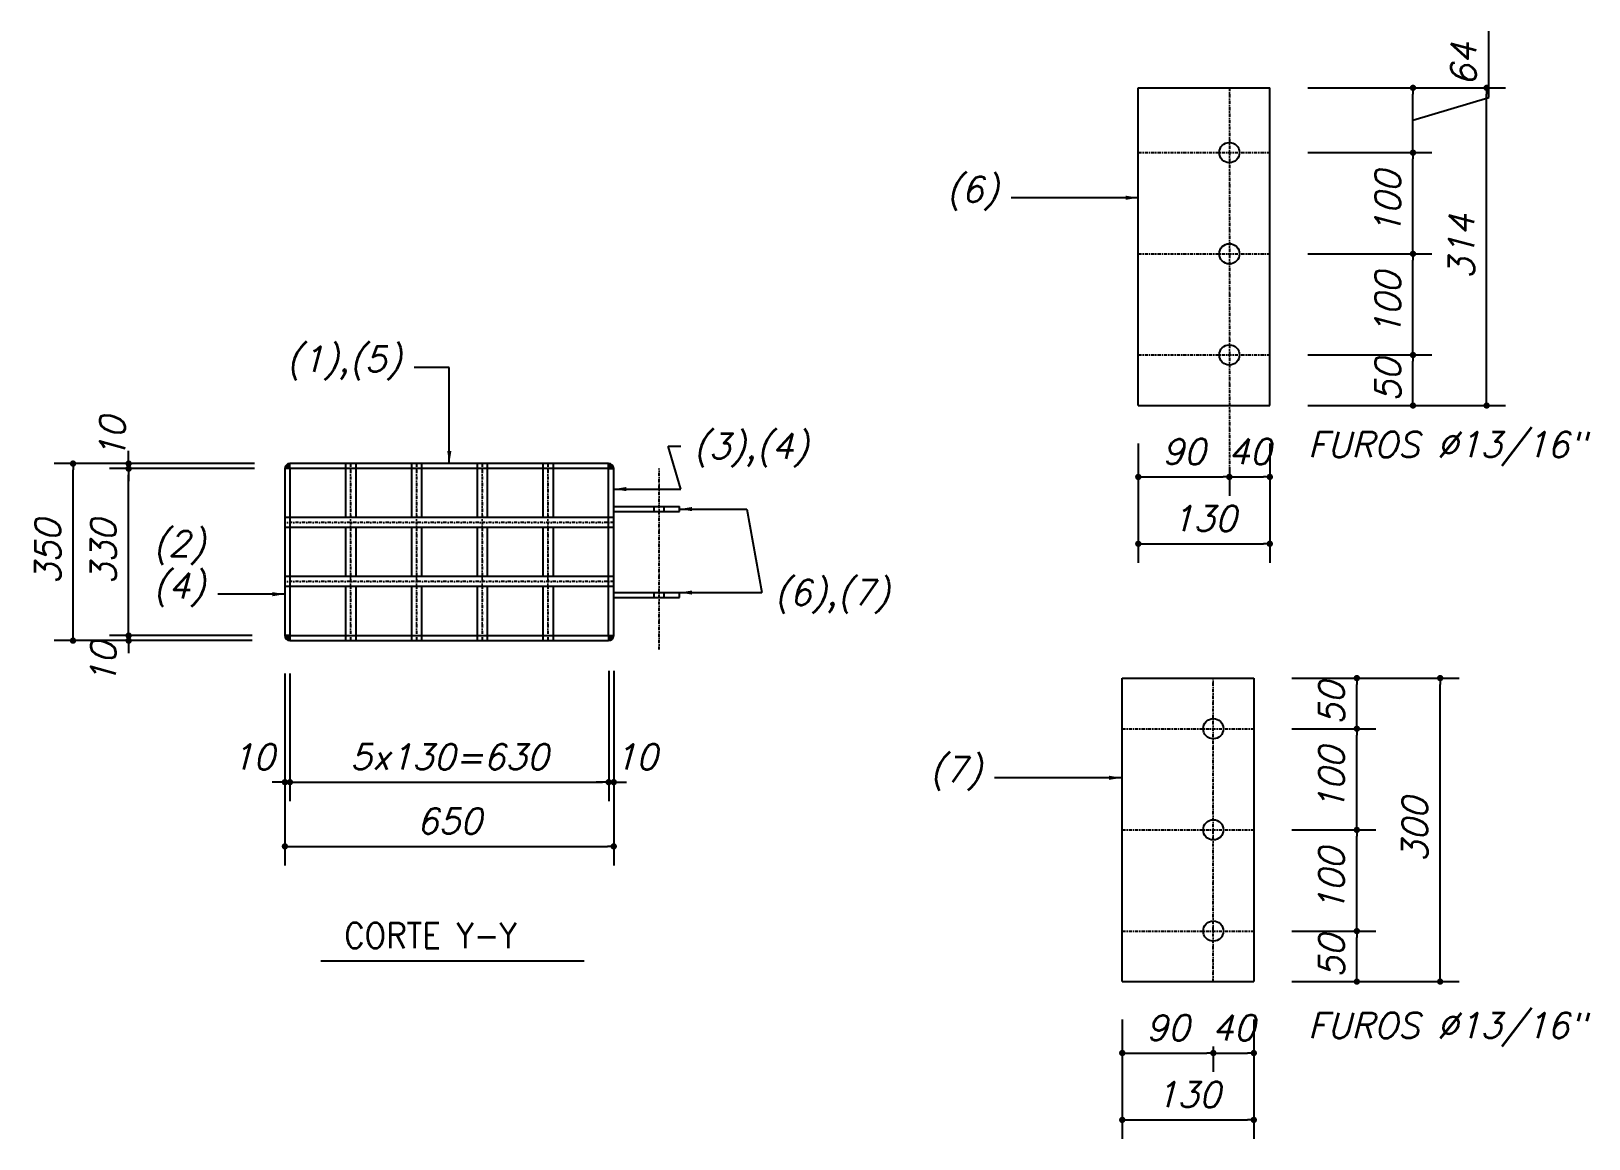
# Model space of a CAD drawing. Header units: millimetres. Extents: x -287396 to 401320, y -174247 to 142644.
# Drawn here: x 325121 to 355912, y 91446 to 113343 of the extents above; entities that cross this region are included whole.
import ezdxf

# ---------------------------------------------------------------- set-up
doc = ezdxf.new("R2010")
doc.units = ezdxf.units.MM
doc.header["$LTSCALE"] = 2.5
doc.linetypes.add('DASHDOTX2', pattern=[50.8, 25.4, -12.7, 0, -12.7])
doc.styles.add('ROMANS', font='romans', dxfattribs={"oblique": 15})
doc.dimstyles.new('ESC.250', dxfattribs={"dimscale": 250, "dimtxt": 2, "dimasz": 1, "dimexe": 1.5, "dimexo": 3, "dimgap": 1, "dimtad": 1, "dimdec": 0, "dimtxsty": 'ROMANS', "dimblk": 'DOT', "dimcen": 1, "dimclrd": 2, "dimclre": 2, "dimadec": 4, "dimazin": 0, "dimtfac": 1, "dimtdec": 0, "dimtmove": 0, "dimatfit": 3, "dimfxl": 1, "dimarcsym": 0})

# ---------------------------------------------------------------- blocks, each defined once
blk = doc.blocks.new('DOT')
at = {"color": 0, "linetype": 'ByBlock'}
blk.add_line((-0.5, 0), (-1, 0), dxfattribs=at)
at = {"color": 0, "linetype": 'ByBlock', "const_width": 0.5}
blk.add_lwpolyline([(-0.25, 0, 1), (0.25, 0, 1)], format="xyb", close=True, dxfattribs=at)
blk = doc.blocks.new('*D205')
at = {"color": 2, "lineweight": -2}
for p, q in [((330137, 100645), (330137, 98122)), ((330237, 100645), (330237, 98122)), ((330012, 98497), (329887, 98497)), ((330137, 98497), (330237, 98497)), ((330362, 98497), (330487, 98497))]:
    blk.add_line(p, q, dxfattribs=at)
at = {"layer": 'DEFPOINTS', "color": 0}
for p in [(330137, 101395), (330237, 101395), (330237, 98497)]:
    blk.add_point(p, dxfattribs=at)
at = {"color": 2, "lineweight": -2, "xscale": 125, "yscale": 125, "zscale": 125}
blk.add_blockref('DOT', (330137, 98497), dxfattribs=at)
at = {"color": 2, "lineweight": -2, "xscale": 125, "yscale": 125, "zscale": 125, "rotation": 180}
blk.add_blockref('DOT', (330237, 98497), dxfattribs=at)
at = {"color": 0, "insert": (329509, 98997), "char_height": 500, "attachment_point": 5, "style": 'ROMANS'}
blk.add_mtext('10', dxfattribs=at)
blk = doc.blocks.new('_Dot')
at = {"color": 0, "linetype": 'ByBlock', "lineweight": -2}
blk.add_line((-0.5, 0), (-1, 0), dxfattribs=at)
at = {"color": 0, "linetype": 'ByBlock', "const_width": 0.5}
blk.add_lwpolyline([(-0.25, 0, 1), (0.25, 0, 1)], format="xyb", close=True, dxfattribs=at)
blk = doc.blocks.new('*D206')
at = {"color": 2, "lineweight": -2}
for p, q in [((336537, 100695), (336537, 98122)), ((330237, 100645), (330237, 98122)), ((330362, 98497), (336412, 98497))]:
    blk.add_line(p, q, dxfattribs=at)
at = {"layer": 'DEFPOINTS', "color": 0}
for p in [(330237, 101395), (336537, 101445), (336537, 98497)]:
    blk.add_point(p, dxfattribs=at)
at = {"color": 2, "lineweight": -2, "xscale": 125, "yscale": 125, "zscale": 125, "rotation": 180}
blk.add_blockref('DOT', (330237, 98497), dxfattribs=at)
at = {"color": 2, "lineweight": -2, "xscale": 125, "yscale": 125, "zscale": 125}
blk.add_blockref('DOT', (336537, 98497), dxfattribs=at)
at = {"color": 0, "insert": (333387, 98997), "char_height": 500, "attachment_point": 5, "style": 'ROMANS'}
blk.add_mtext('5x130=630', dxfattribs=at)
blk = doc.blocks.new('*D207')
at = {"color": 2, "lineweight": -2}
for p, q in [((336537, 100695), (336537, 98122)), ((336637, 100695), (336637, 98122)), ((336412, 98497), (336287, 98497)), ((336537, 98497), (336637, 98497)), ((336762, 98497), (336887, 98497))]:
    blk.add_line(p, q, dxfattribs=at)
at = {"layer": 'DEFPOINTS', "color": 0}
for p in [(336537, 101445), (336637, 101445), (336637, 98497)]:
    blk.add_point(p, dxfattribs=at)
at = {"color": 2, "lineweight": -2, "xscale": 125, "yscale": 125, "zscale": 125}
blk.add_blockref('DOT', (336537, 98497), dxfattribs=at)
at = {"color": 2, "lineweight": -2, "xscale": 125, "yscale": 125, "zscale": 125, "rotation": 180}
blk.add_blockref('DOT', (336637, 98497), dxfattribs=at)
at = {"color": 0, "insert": (337077, 98997), "char_height": 500, "attachment_point": 5, "style": 'ROMANS'}
blk.add_mtext('10', dxfattribs=at)
blk = doc.blocks.new('*D208')
at = {"color": 2, "lineweight": -2}
for p, q in [((330137, 100645), (330137, 96853)), ((336637, 100645), (336637, 96853)), ((330262, 97228), (336512, 97228))]:
    blk.add_line(p, q, dxfattribs=at)
at = {"layer": 'DEFPOINTS', "color": 0}
for p in [(330137, 101395), (336637, 101395), (336637, 97228)]:
    blk.add_point(p, dxfattribs=at)
at = {"color": 2, "lineweight": -2, "xscale": 125, "yscale": 125, "zscale": 125, "rotation": 180}
blk.add_blockref('DOT', (330137, 97228), dxfattribs=at)
at = {"color": 2, "lineweight": -2, "xscale": 125, "yscale": 125, "zscale": 125}
blk.add_blockref('DOT', (336637, 97228), dxfattribs=at)
at = {"color": 0, "insert": (333387, 97728), "char_height": 500, "attachment_point": 5, "style": 'ROMANS'}
blk.add_mtext('650', dxfattribs=at)
blk = doc.blocks.new('*D209')
at = {"color": 2, "lineweight": -2}
for p, q in [((327048, 101520), (327048, 101645)), ((329487, 101395), (326673, 101395)), ((327048, 101295), (327048, 101395)), ((329487, 101295), (326673, 101295)), ((327048, 101170), (327048, 101045))]:
    blk.add_line(p, q, dxfattribs=at)
at = {"layer": 'DEFPOINTS', "color": 0}
for p in [(327048, 101395), (330237, 101395), (330237, 101295)]:
    blk.add_point(p, dxfattribs=at)
at = {"color": 2, "lineweight": -2, "xscale": 125, "yscale": 125, "zscale": 125}
for p, rotation in [((327048, 101395), 270), ((327048, 101295), 90)]:
    blk.add_blockref('DOT', p, dxfattribs=dict(at, rotation=rotation))
at = {"color": 0, "insert": (326548, 100841), "char_height": 500, "attachment_point": 5, "rotation": 90, "style": 'ROMANS'}
blk.add_mtext('10', dxfattribs=at)
blk = doc.blocks.new('*D210')
at = {"color": 2, "lineweight": -2}
for p, q in [((329537, 104695), (326673, 104695)), ((327048, 101520), (327048, 104570)), ((329487, 101395), (326673, 101395))]:
    blk.add_line(p, q, dxfattribs=at)
at = {"layer": 'DEFPOINTS', "color": 0}
for p in [(327048, 104695), (330287, 104695), (330237, 101395)]:
    blk.add_point(p, dxfattribs=at)
at = {"color": 2, "lineweight": -2, "xscale": 125, "yscale": 125, "zscale": 125}
for p, rotation in [((327048, 104695), 90), ((327048, 101395), 270)]:
    blk.add_blockref('DOT', p, dxfattribs=dict(at, rotation=rotation))
at = {"color": 0, "insert": (326548, 103045), "char_height": 500, "attachment_point": 5, "rotation": 90, "style": 'ROMANS'}
blk.add_mtext('330', dxfattribs=at)
blk = doc.blocks.new('*D211')
at = {"color": 2, "lineweight": -2}
for p, q in [((327048, 104920), (327048, 105045)), ((329537, 104795), (326673, 104795)), ((329537, 104695), (326673, 104695)), ((327048, 104695), (327048, 104795)), ((327048, 104570), (327048, 104445))]:
    blk.add_line(p, q, dxfattribs=at)
at = {"layer": 'DEFPOINTS', "color": 0}
for p in [(327048, 104795), (330287, 104795), (330287, 104695)]:
    blk.add_point(p, dxfattribs=at)
at = {"color": 2, "lineweight": -2, "xscale": 125, "yscale": 125, "zscale": 125}
for p, rotation in [((327048, 104795), 270), ((327048, 104695), 90)]:
    blk.add_blockref('DOT', p, dxfattribs=dict(at, rotation=rotation))
at = {"color": 0, "insert": (326727, 105295), "char_height": 500, "attachment_point": 5, "rotation": 90, "style": 'ROMANS'}
blk.add_mtext('10', dxfattribs=at)
blk = doc.blocks.new('*D212')
at = {"color": 2, "lineweight": -2}
for p, q in [((329487, 104795), (325574, 104795)), ((325949, 101420), (325949, 104670)), ((329487, 101295), (325574, 101295))]:
    blk.add_line(p, q, dxfattribs=at)
at = {"layer": 'DEFPOINTS', "color": 0}
for p in [(325949, 104795), (330237, 104795), (330237, 101295)]:
    blk.add_point(p, dxfattribs=at)
at = {"color": 2, "lineweight": -2, "xscale": 125, "yscale": 125, "zscale": 125}
for p, rotation in [((325949, 104795), 90), ((325949, 101295), 270)]:
    blk.add_blockref('DOT', p, dxfattribs=dict(at, rotation=rotation))
at = {"color": 0, "insert": (325449, 103045), "char_height": 500, "attachment_point": 5, "rotation": 90, "style": 'ROMANS'}
blk.add_mtext('350', dxfattribs=at)
blk = doc.blocks.new('*D213')
at = {"color": 2, "lineweight": -2}
for p, q in [((350356, 112222), (354267, 112222)), ((353892, 106067), (353892, 112097)), ((350356, 105942), (354267, 105942))]:
    blk.add_line(p, q, dxfattribs=at)
at = {"layer": 'DEFPOINTS', "color": 0}
for p in [(349606, 112222), (353892, 112222), (349606, 105942)]:
    blk.add_point(p, dxfattribs=at)
at = {"color": 2, "lineweight": -2, "xscale": 125, "yscale": 125, "zscale": 125}
for p, rotation in [((353892, 112222), 90), ((353892, 105942), 270)]:
    blk.add_blockref('DOT', p, dxfattribs=dict(at, rotation=rotation))
at = {"color": 0, "insert": (353392, 109082), "char_height": 500, "attachment_point": 5, "rotation": 90, "style": 'ROMANS'}
blk.add_mtext('314', dxfattribs=at)
blk = doc.blocks.new('*D214')
at = {"color": 2, "lineweight": -2}
for p, q in [((350356, 106942), (352811, 106942)), ((352436, 106067), (352436, 106817)), ((350356, 105942), (352811, 105942))]:
    blk.add_line(p, q, dxfattribs=at)
at = {"layer": 'DEFPOINTS', "color": 0}
for p in [(349606, 106942), (352436, 106942), (349606, 105942)]:
    blk.add_point(p, dxfattribs=at)
at = {"color": 2, "lineweight": -2, "xscale": 125, "yscale": 125, "zscale": 125}
for p, rotation in [((352436, 106942), 90), ((352436, 105942), 270)]:
    blk.add_blockref('DOT', p, dxfattribs=dict(at, rotation=rotation))
at = {"color": 0, "insert": (351936, 106442), "char_height": 500, "attachment_point": 5, "rotation": 90, "style": 'ROMANS'}
blk.add_mtext('50', dxfattribs=at)
blk = doc.blocks.new('*D215')
at = {"color": 2, "lineweight": -2}
for p, q in [((350356, 108942), (352811, 108942)), ((352436, 107067), (352436, 108817)), ((350356, 106942), (352811, 106942))]:
    blk.add_line(p, q, dxfattribs=at)
at = {"layer": 'DEFPOINTS', "color": 0}
for p in [(349606, 108942), (352436, 108942), (349606, 106942)]:
    blk.add_point(p, dxfattribs=at)
at = {"color": 2, "lineweight": -2, "xscale": 125, "yscale": 125, "zscale": 125}
for p, rotation in [((352436, 108942), 90), ((352436, 106942), 270)]:
    blk.add_blockref('DOT', p, dxfattribs=dict(at, rotation=rotation))
at = {"color": 0, "insert": (351936, 107942), "char_height": 500, "attachment_point": 5, "rotation": 90, "style": 'ROMANS'}
blk.add_mtext('100', dxfattribs=at)
blk = doc.blocks.new('*D216')
at = {"color": 2, "lineweight": -2}
for p, q in [((350356, 110942), (352811, 110942)), ((352436, 109067), (352436, 110817)), ((350356, 108942), (352811, 108942))]:
    blk.add_line(p, q, dxfattribs=at)
at = {"layer": 'DEFPOINTS', "color": 0}
for p in [(349606, 110942), (352436, 110942), (349606, 108942)]:
    blk.add_point(p, dxfattribs=at)
at = {"color": 2, "lineweight": -2, "xscale": 125, "yscale": 125, "zscale": 125}
for p, rotation in [((352436, 110942), 90), ((352436, 108942), 270)]:
    blk.add_blockref('DOT', p, dxfattribs=dict(at, rotation=rotation))
at = {"color": 0, "insert": (351936, 109942), "char_height": 500, "attachment_point": 5, "rotation": 90, "style": 'ROMANS'}
blk.add_mtext('100', dxfattribs=at)
blk = doc.blocks.new('*D217')
at = {"color": 2, "lineweight": -2}
for p, q in [((353936, 112032), (353936, 113343)), ((350356, 112222), (352811, 112222)), ((352436, 111067), (352436, 112097)), ((352436, 111582), (353936, 112032)), ((350356, 110942), (352811, 110942))]:
    blk.add_line(p, q, dxfattribs=at)
at = {"layer": 'DEFPOINTS', "color": 0}
for p in [(349606, 112222), (352436, 112222), (349606, 110942)]:
    blk.add_point(p, dxfattribs=at)
at = {"color": 2, "lineweight": -2, "xscale": 125, "yscale": 125, "zscale": 125}
for p, rotation in [((352436, 112222), 90), ((352436, 110942), 270)]:
    blk.add_blockref('DOT', p, dxfattribs=dict(at, rotation=rotation))
at = {"color": 0, "insert": (353436, 112688), "char_height": 500, "attachment_point": 5, "rotation": 90, "style": 'ROMANS'}
blk.add_mtext('64', dxfattribs=at)
blk = doc.blocks.new('*D218')
at = {"color": 2, "lineweight": -2}
for p, q in [((347006, 105192), (347006, 104156)), ((347131, 104531), (348681, 104531)), ((348806, 104657), (348806, 104156))]:
    blk.add_line(p, q, dxfattribs=at)
at = {"layer": 'DEFPOINTS', "color": 0}
for p in [(347006, 105942), (348806, 105407), (348806, 104531)]:
    blk.add_point(p, dxfattribs=at)
at = {"color": 2, "lineweight": -2, "xscale": 125, "yscale": 125, "zscale": 125, "rotation": 180}
blk.add_blockref('DOT', (347006, 104531), dxfattribs=at)
at = {"color": 2, "lineweight": -2, "xscale": 125, "yscale": 125, "zscale": 125}
blk.add_blockref('DOT', (348806, 104531), dxfattribs=at)
at = {"color": 0, "insert": (347906, 105031), "char_height": 500, "attachment_point": 5, "style": 'ROMANS'}
blk.add_mtext('90', dxfattribs=at)
blk = doc.blocks.new('*D219')
at = {"color": 2, "lineweight": -2}
for p, q in [((349606, 105192), (349606, 104156)), ((348806, 104657), (348806, 104156)), ((348931, 104531), (349481, 104531))]:
    blk.add_line(p, q, dxfattribs=at)
at = {"layer": 'DEFPOINTS', "color": 0}
for p in [(349606, 105942), (348806, 105407), (349606, 104531)]:
    blk.add_point(p, dxfattribs=at)
at = {"color": 2, "lineweight": -2, "xscale": 125, "yscale": 125, "zscale": 125, "rotation": 180}
blk.add_blockref('DOT', (348806, 104531), dxfattribs=at)
at = {"color": 2, "lineweight": -2, "xscale": 125, "yscale": 125, "zscale": 125}
blk.add_blockref('DOT', (349606, 104531), dxfattribs=at)
at = {"color": 0, "insert": (349206, 105031), "char_height": 500, "attachment_point": 5, "style": 'ROMANS'}
blk.add_mtext('40', dxfattribs=at)
blk = doc.blocks.new('*D220')
at = {"color": 2, "lineweight": -2}
for p, q in [((347006, 105192), (347006, 102834)), ((349606, 105192), (349606, 102834)), ((347131, 103209), (349481, 103209))]:
    blk.add_line(p, q, dxfattribs=at)
at = {"layer": 'DEFPOINTS', "color": 0}
for p in [(347006, 105942), (349606, 105942), (349606, 103209)]:
    blk.add_point(p, dxfattribs=at)
at = {"color": 2, "lineweight": -2, "xscale": 125, "yscale": 125, "zscale": 125, "rotation": 180}
blk.add_blockref('DOT', (347006, 103209), dxfattribs=at)
at = {"color": 2, "lineweight": -2, "xscale": 125, "yscale": 125, "zscale": 125}
blk.add_blockref('DOT', (349606, 103209), dxfattribs=at)
at = {"color": 0, "insert": (348306, 103709), "char_height": 500, "attachment_point": 5, "style": 'ROMANS'}
blk.add_mtext('130', dxfattribs=at)
blk = doc.blocks.new('*D221')
at = {"color": 2, "lineweight": -2}
for p, q in [((350039, 100554), (353348, 100554)), ((352973, 94679), (352973, 100429)), ((350039, 94554), (353348, 94554))]:
    blk.add_line(p, q, dxfattribs=at)
at = {"layer": 'DEFPOINTS', "color": 0}
for p in [(349289, 100554), (352973, 100554), (349289, 94554)]:
    blk.add_point(p, dxfattribs=at)
at = {"color": 2, "lineweight": -2, "xscale": 125, "yscale": 125, "zscale": 125}
for p, rotation in [((352973, 100554), 90), ((352973, 94554), 270)]:
    blk.add_blockref('DOT', p, dxfattribs=dict(at, rotation=rotation))
at = {"color": 0, "insert": (352473, 97554), "char_height": 500, "attachment_point": 5, "rotation": 90, "style": 'ROMANS'}
blk.add_mtext('300', dxfattribs=at)
blk = doc.blocks.new('*D222')
at = {"color": 2, "lineweight": -2}
for p, q in [((350039, 95554), (351701, 95554)), ((351326, 94679), (351326, 95429)), ((350039, 94554), (351701, 94554))]:
    blk.add_line(p, q, dxfattribs=at)
at = {"layer": 'DEFPOINTS', "color": 0}
for p in [(349289, 95554), (351326, 95554), (349289, 94554)]:
    blk.add_point(p, dxfattribs=at)
at = {"color": 2, "lineweight": -2, "xscale": 125, "yscale": 125, "zscale": 125}
for p, rotation in [((351326, 95554), 90), ((351326, 94554), 270)]:
    blk.add_blockref('DOT', p, dxfattribs=dict(at, rotation=rotation))
at = {"color": 0, "insert": (350826, 95054), "char_height": 500, "attachment_point": 5, "rotation": 90, "style": 'ROMANS'}
blk.add_mtext('50', dxfattribs=at)
blk = doc.blocks.new('*D223')
at = {"color": 2, "lineweight": -2}
for p, q in [((350039, 97554), (351701, 97554)), ((351326, 95679), (351326, 97429)), ((350039, 95554), (351701, 95554))]:
    blk.add_line(p, q, dxfattribs=at)
at = {"layer": 'DEFPOINTS', "color": 0}
for p in [(349289, 97554), (351326, 97554), (349289, 95554)]:
    blk.add_point(p, dxfattribs=at)
at = {"color": 2, "lineweight": -2, "xscale": 125, "yscale": 125, "zscale": 125}
for p, rotation in [((351326, 97554), 90), ((351326, 95554), 270)]:
    blk.add_blockref('DOT', p, dxfattribs=dict(at, rotation=rotation))
at = {"color": 0, "insert": (350826, 96554), "char_height": 500, "attachment_point": 5, "rotation": 90, "style": 'ROMANS'}
blk.add_mtext('100', dxfattribs=at)
blk = doc.blocks.new('*D224')
at = {"color": 2, "lineweight": -2}
for p, q in [((350039, 99554), (351701, 99554)), ((351326, 97679), (351326, 99429)), ((350039, 97554), (351701, 97554))]:
    blk.add_line(p, q, dxfattribs=at)
at = {"layer": 'DEFPOINTS', "color": 0}
for p in [(349289, 99554), (351326, 99554), (349289, 97554)]:
    blk.add_point(p, dxfattribs=at)
at = {"color": 2, "lineweight": -2, "xscale": 125, "yscale": 125, "zscale": 125}
for p, rotation in [((351326, 99554), 90), ((351326, 97554), 270)]:
    blk.add_blockref('DOT', p, dxfattribs=dict(at, rotation=rotation))
at = {"color": 0, "insert": (350826, 98554), "char_height": 500, "attachment_point": 5, "rotation": 90, "style": 'ROMANS'}
blk.add_mtext('100', dxfattribs=at)
blk = doc.blocks.new('*D225')
at = {"color": 2, "lineweight": -2}
for p, q in [((350039, 100554), (351701, 100554)), ((351326, 99679), (351326, 100429)), ((350039, 99554), (351701, 99554))]:
    blk.add_line(p, q, dxfattribs=at)
at = {"layer": 'DEFPOINTS', "color": 0}
for p in [(349289, 100554), (351326, 100554), (349289, 99554)]:
    blk.add_point(p, dxfattribs=at)
at = {"color": 2, "lineweight": -2, "xscale": 125, "yscale": 125, "zscale": 125}
for p, rotation in [((351326, 100554), 90), ((351326, 99554), 270)]:
    blk.add_blockref('DOT', p, dxfattribs=dict(at, rotation=rotation))
at = {"color": 0, "insert": (350826, 100054), "char_height": 500, "attachment_point": 5, "rotation": 90, "style": 'ROMANS'}
blk.add_mtext('50', dxfattribs=at)
blk = doc.blocks.new('*D229')
at = {"color": 2, "lineweight": -2}
for p, q in [((346689, 93804), (346689, 92768)), ((346814, 93143), (348364, 93143)), ((348489, 93269), (348489, 92768))]:
    blk.add_line(p, q, dxfattribs=at)
at = {"layer": 'DEFPOINTS', "color": 0}
for p in [(346689, 94554), (348489, 94019), (348489, 93143)]:
    blk.add_point(p, dxfattribs=at)
at = {"color": 2, "lineweight": -2, "xscale": 125, "yscale": 125, "zscale": 125, "rotation": 180}
blk.add_blockref('DOT', (346689, 93143), dxfattribs=at)
at = {"color": 2, "lineweight": -2, "xscale": 125, "yscale": 125, "zscale": 125}
blk.add_blockref('DOT', (348489, 93143), dxfattribs=at)
at = {"color": 0, "insert": (347589, 93643), "char_height": 500, "attachment_point": 5, "style": 'ROMANS'}
blk.add_mtext('90', dxfattribs=at)
blk = doc.blocks.new('*D230')
at = {"color": 2, "lineweight": -2}
for p, q in [((349289, 93804), (349289, 92768)), ((348489, 93269), (348489, 92768)), ((348614, 93143), (349164, 93143))]:
    blk.add_line(p, q, dxfattribs=at)
at = {"layer": 'DEFPOINTS', "color": 0}
for p in [(349289, 94554), (348489, 94019), (349289, 93143)]:
    blk.add_point(p, dxfattribs=at)
at = {"color": 2, "lineweight": -2, "xscale": 125, "yscale": 125, "zscale": 125, "rotation": 180}
blk.add_blockref('DOT', (348489, 93143), dxfattribs=at)
at = {"color": 2, "lineweight": -2, "xscale": 125, "yscale": 125, "zscale": 125}
blk.add_blockref('DOT', (349289, 93143), dxfattribs=at)
at = {"color": 0, "insert": (348889, 93643), "char_height": 500, "attachment_point": 5, "style": 'ROMANS'}
blk.add_mtext('40', dxfattribs=at)
blk = doc.blocks.new('*D231')
at = {"color": 2, "lineweight": -2}
for p, q in [((346689, 93804), (346689, 91446)), ((349289, 93804), (349289, 91446)), ((346814, 91821), (349164, 91821))]:
    blk.add_line(p, q, dxfattribs=at)
at = {"layer": 'DEFPOINTS', "color": 0}
for p in [(346689, 94554), (349289, 94554), (349289, 91821)]:
    blk.add_point(p, dxfattribs=at)
at = {"color": 2, "lineweight": -2, "xscale": 125, "yscale": 125, "zscale": 125, "rotation": 180}
blk.add_blockref('DOT', (346689, 91821), dxfattribs=at)
at = {"color": 2, "lineweight": -2, "xscale": 125, "yscale": 125, "zscale": 125}
blk.add_blockref('DOT', (349289, 91821), dxfattribs=at)
at = {"color": 0, "insert": (347989, 92321), "char_height": 500, "attachment_point": 5, "style": 'ROMANS'}
blk.add_mtext('130', dxfattribs=at)

msp = doc.modelspace()

# ---------------------------------------------------------------- hatches: boundary and pattern name
h = msp.add_hatch()
h.set_pattern_fill('ANSI32', scale=5, style=0)
h.set_pattern_definition([(315, (-1943773.103, 77356.326), (-33.6759605, -33.6759605), []), (315, (-1943750.65, 77356.326), (-33.6759605, -33.6759605), [])])
h.paths.add_polyline_path([(330236.771, 104795.494), (330236.771, 104695.494), (330136.771, 104695.494, -0.414213562)])
h = msp.add_hatch()
h.set_pattern_fill('ANSI32', scale=5, style=0)
h.set_pattern_definition([(225, (2610546.644, 77356.326), (33.6759605, -33.6759605), []), (225, (2610524.193, 77356.326), (33.6759605, -33.6759605), [])])
h.paths.add_polyline_path([(336536.771, 104795.494), (336536.771, 104695.494), (336636.771, 104695.494, 0.414213562)])
h = msp.add_hatch()
h.set_pattern_fill('ANSI32', scale=5, style=0)
h.set_pattern_definition([(45, (-1943773.103, 128734.66), (-33.6759605, 33.6759605), []), (45, (-1943750.65, 128734.66), (-33.6759605, 33.6759605), [])])
h.paths.add_polyline_path([(330236.771, 101295.494), (330236.771, 101395.494), (330136.771, 101395.494, 0.414213562)])
h = msp.add_hatch()
h.set_pattern_fill('ANSI32', scale=5, style=0)
h.set_pattern_definition([(135, (2610546.644, 128734.66), (33.6759605, 33.6759605), []), (135, (2610524.193, 128734.66), (33.6759605, 33.6759605), [])])
h.paths.add_polyline_path([(336536.771, 101295.494), (336536.771, 101395.494), (336636.771, 101395.494, -0.414213562)])

# ---------------------------------------------------------------- linework, layer by layer
at = {"color": 7}
for p, q in [((347006.189, 112222.049), (349606.189, 112222.049)), ((347006.189, 105942.049), (347006.189, 112222.049)), ((349606.189, 105942.049), (349606.189, 112222.049)), ((347006.189, 105942.049), (349606.189, 105942.049)), ((330136.771, 104695.494), (330136.771, 101395.494)), ((330236.771, 104695.494), (330136.771, 104695.494)), ((336536.771, 104795.494), (330236.771, 104795.494)), ((330236.771, 104695.494), (330236.771, 104795.494)), ((336536.771, 104695.494), (330236.771, 104695.494)), ((330236.771, 104695.494), (330236.771, 101395.494)), ((331336.771, 104795.494), (331336.771, 103728.827)), ((331536.771, 104795.494), (331536.771, 103728.827)), ((332636.771, 104795.494), (332636.771, 103728.827)), ((332836.771, 104795.494), (332836.771, 103728.827)), ((333936.771, 104795.494), (333936.771, 103728.827)), ((334136.771, 104795.494), (334136.771, 103728.827)), ((335236.771, 104795.494), (335236.771, 103728.827)), ((335436.771, 104795.494), (335436.771, 103728.827)), ((336536.771, 104695.494), (336536.771, 104795.494)), ((336536.771, 104695.494), (336636.771, 104695.494)), ((336536.771, 101395.494), (336536.771, 104695.494)), ((336636.771, 101395.494), (336636.771, 104695.494)), ((336636.771, 103945.494), (337936.771, 103945.494)), ((336636.771, 103845.494), (337936.771, 103845.494)), ((337436.771, 103845.494), (337436.771, 103945.494)), ((337636.771, 103845.494), (337636.771, 103945.494)), ((337936.771, 103845.494), (337936.771, 103945.494)), ((336636.771, 103728.827), (330136.771, 103728.827)), ((336636.771, 103528.827), (330136.771, 103528.827)), ((331336.771, 103528.827), (331336.771, 102562.161)), ((331536.771, 103528.827), (331536.771, 102562.161)), ((332636.771, 103528.827), (332636.771, 102562.161)), ((332836.771, 103528.827), (332836.771, 102562.161)), ((333936.771, 103528.827), (333936.771, 102562.161)), ((334136.771, 103528.827), (334136.771, 102562.161)), ((335236.771, 103528.827), (335236.771, 102562.161)), ((335436.771, 103528.827), (335436.771, 102562.161)), ((336636.771, 102562.161), (330136.771, 102562.161)), ((336636.771, 102362.161), (330136.771, 102362.161)), ((331336.771, 102362.161), (331336.771, 101295.494)), ((331536.771, 102362.161), (331536.771, 101295.494)), ((332636.771, 102362.161), (332636.771, 101295.494)), ((332836.771, 102362.161), (332836.771, 101295.494)), ((333936.771, 102362.161), (333936.771, 101295.494)), ((334136.771, 102362.161), (334136.771, 101295.494)), ((335236.771, 102362.161), (335236.771, 101295.494)), ((335436.771, 102362.161), (335436.771, 101295.494)), ((336636.771, 102245.494), (337936.771, 102245.494)), ((337436.771, 102145.494), (337436.771, 102245.494)), ((337636.771, 102145.494), (337636.771, 102245.494)), ((337936.771, 102145.494), (337936.771, 102245.494)), ((336636.771, 102145.494), (337936.771, 102145.494)), ((330236.771, 101395.494), (330136.771, 101395.494)), ((330236.771, 101395.494), (330236.771, 101295.494)), ((330236.771, 101395.494), (336536.771, 101395.494)), ((336536.771, 101395.494), (336636.771, 101395.494)), ((336536.771, 101395.494), (336536.771, 101295.494)), ((330236.771, 101295.494), (336536.771, 101295.494)), ((346688.708, 100554.025), (349288.708, 100554.025)), ((346688.708, 94554.025), (346688.708, 100554.025)), ((349288.708, 100554.025), (349288.708, 94554.025)), ((346688.708, 94554.025), (349288.708, 94554.025))]:
    msp.add_line(p, q, dxfattribs=at)
at = {"color": 2, "linetype": 'DASHDOTX2'}
for p, q in [((348806.189, 112222.049), (348806.189, 104657.413)), ((347006.189, 110942.049), (349606.189, 110942.049)), ((347006.189, 108942.049), (349606.189, 108942.049)), ((347006.189, 106942.049), (349606.189, 106942.049)), ((331436.771, 104795.494), (331436.771, 101295.494)), ((332736.771, 104795.494), (332736.771, 101295.494)), ((334036.771, 104795.494), (334036.771, 101295.494)), ((335336.771, 104795.494), (335336.771, 101295.494)), ((337536.771, 101118.492), (337536.771, 104695.494)), ((336636.771, 103628.827), (330136.771, 103628.827)), ((336636.771, 102462.161), (330136.771, 102462.161)), ((348488.708, 94554.025), (348488.708, 100554.025)), ((346688.708, 99554.025), (349288.708, 99554.025)), ((346688.708, 97554.025), (349288.708, 97554.025)), ((346688.708, 95554.025), (349288.708, 95554.025))]:
    msp.add_line(p, q, dxfattribs=at)
at = {"color": 2}
msp.add_line((330846.225, 94965.755), (336055.572, 94965.755), dxfattribs=at)
at = {"color": 7}
for centre in [(348806.189, 110942.049), (348806.189, 108942.049), (348806.189, 106942.049), (348488.708, 99554.025), (348488.708, 97554.025), (348488.708, 95554.025)]:
    msp.add_circle(centre, 200, dxfattribs=at)
for centre, start, end in [((330236.771, 104695.494), 90, 180), ((330236.771, 104695.494), 90, 180), ((336536.771, 104695.494), 0, 90), ((330236.771, 101395.494), 180, 270), ((336536.771, 101395.494), 270, 0), ((336536.771, 101395.494), 270, 0)]:
    msp.add_arc(centre, 100, start, end, dxfattribs=at)

# ---------------------------------------------------------------- texts
at = {"color": 7, "style": 'ROMANS', "width": 0.9}
msp.add_text('CORTE Y-Y', height=500, dxfattribs=at).set_placement((331308.432, 95216.849))
at = {"color": 7, "char_height": 500, "style": 'ROMANS'}
for s, insert, width, attachment_point in [('(6)', (344244.573, 109799.963), 1267.37096, 9), ('(1),(5)', (332443.045, 106444.276), 989.09098, 9), ('(3),(4)', (338215.551, 105390.998), 989.09098, 1), ('FUROS %%C13/16"', (355863.795, 104752.768), 5793.7674, 9), ('(2)\\P(4)', (328561.332, 101962.801), 3099.17975, 9), ('(6),(7)', (339816.37, 102495.494), 1267.37096, 1), ('(7)', (343915.11, 98332.874), 1267.37096, 9), ('FUROS %%C13/16"', (355863.795, 93272.753), 5793.7674, 9)]:
    msp.add_mtext(s, dxfattribs=dict(at, insert=insert, width=width, attachment_point=attachment_point))

# ---------------------------------------------------------------- dimensions: what is measured, and where the dimension line sits
at = {"color": 7}
for base, p1, p2, override, picture, middle in [((352435.913, 112222.049), (349606.189, 110942.049), (349606.189, 112222.049), {"dimasz": 0.5, "dimlfac": 0.05, "dimtmove": 1}, '*D217', (353435.913, 112282.049)), ((353891.778, 112222.049), (349606.189, 105942.049), (349606.189, 112222.049), {"dimasz": 0.5, "dimlfac": 0.05, "dimtmove": 1}, '*D213', (353391.778, 109082.049)), ((352435.913, 110942.049), (349606.189, 108942.049), (349606.189, 110942.049), {"dimasz": 0.5, "dimlfac": 0.05, "dimtmove": 1}, '*D216', (351935.913, 109942.049)), ((352435.913, 108942.049), (349606.189, 106942.049), (349606.189, 108942.049), {"dimasz": 0.5, "dimlfac": 0.05, "dimtmove": 1}, '*D215', (351935.913, 107942.049)), ((325949.345, 104795.494), (330236.771, 101295.494), (330236.771, 104795.494), {"dimasz": 0.5, "dimlfac": 0.1, "dimtmove": 1}, '*D212', (325449.345, 103045.494)), ((327047.716, 104695.494), (330236.771, 101395.494), (330286.771, 104695.494), {"dimasz": 0.5, "dimlfac": 0.1, "dimtmove": 1}, '*D210', (326547.716, 103045.494)), ((352972.578, 100554.025), (349288.708, 94554.025), (349288.708, 100554.025), {"dimasz": 0.5, "dimlfac": 0.05, "dimtmove": 1}, '*D221', (352472.578, 97554.025)), ((351325.598, 99554.025), (349288.708, 97554.025), (349288.708, 99554.025), {"dimasz": 0.5, "dimlfac": 0.05, "dimtmove": 1}, '*D224', (350825.598, 98554.025)), ((351325.598, 97554.025), (349288.708, 95554.025), (349288.708, 97554.025), {"dimasz": 0.5, "dimlfac": 0.05, "dimtmove": 1}, '*D223', (350825.598, 96554.025))]:
    dim = msp.add_linear_dim(base=base, p1=p1, p2=p2, angle=90, dimstyle='ESC.250', override=override, dxfattribs=at)
    dim.commit()
    dim.dimension.update_dxf_attribs({"geometry": picture, "text_midpoint": middle})
for base, p1, p2, override, picture, middle in [((352435.913, 106942.049), (349606.189, 105942.049), (349606.189, 106942.049), {"dimasz": 0.5, "dimlfac": 0.05, "dimtmove": 1}, '*D214', (352435.913, 106442.049)), ((327047.716, 104795.494), (330286.771, 104695.494), (330286.771, 104795.494), {"dimasz": 0.5, "dimlfac": 0.1, "dimtmove": 1}, '*D211', (327226.771, 105295.494)), ((327047.716, 101395.494), (330236.771, 101295.494), (330236.771, 101395.494), {"dimasz": 0.5, "dimlfac": 0.1, "dimtmove": 1}, '*D209', (327047.716, 100840.716)), ((351325.598, 100554.025), (349288.708, 99554.025), (349288.708, 100554.025), {"dimasz": 0.5, "dimlfac": 0.05, "dimtmove": 1}, '*D225', (351325.598, 100054.025)), ((351325.598, 95554.025), (349288.708, 94554.025), (349288.708, 95554.025), {"dimasz": 0.5, "dimlfac": 0.05, "dimtmove": 1}, '*D222', (351325.598, 95054.025))]:
    dim = msp.add_linear_dim(base=base, p1=p1, p2=p2, angle=90, dimstyle='ESC.250', override=override, dxfattribs=at)
    dim.commit()
    dim.dimension.update_dxf_attribs({"geometry": picture, "text_midpoint": middle, "dimtype": 160})
for base, p1, p2, override, picture, middle in [((348806.189, 104531.137), (347006.189, 105942.049), (348806.189, 105407.413), {"dimasz": 0.5, "dimlfac": 0.05, "dimtmove": 1}, '*D218', (347906.189, 105031.137)), ((349606.189, 103209.194), (347006.189, 105942.049), (349606.189, 105942.049), {"dimasz": 0.5, "dimlfac": 0.05, "dimtmove": 1}, '*D220', (348306.189, 103709.194)), ((336636.771, 97227.506), (330136.771, 101395.494), (336636.771, 101395.494), {"dimasz": 0.5, "dimlfac": 0.1, "dimtmove": 1}, '*D208', (333386.771, 97727.506)), ((348488.708, 93143.113), (346688.708, 94554.025), (348488.708, 94019.389), {"dimasz": 0.5, "dimlfac": 0.05, "dimtmove": 1}, '*D229', (347588.708, 93643.113)), ((349288.708, 91821.17), (346688.708, 94554.025), (349288.708, 94554.025), {"dimasz": 0.5, "dimlfac": 0.05, "dimtmove": 1}, '*D231', (347988.708, 92321.17))]:
    dim = msp.add_linear_dim(base=base, p1=p1, p2=p2, dimstyle='ESC.250', override=override, dxfattribs=at)
    dim.commit()
    dim.dimension.update_dxf_attribs({"geometry": picture, "text_midpoint": middle})
for base, p1, p2, override, picture, middle in [((349606.189, 104531.137), (348806.189, 105407.413), (349606.189, 105942.049), {"dimasz": 0.5, "dimlfac": 0.05, "dimtmove": 1}, '*D219', (349206.189, 104531.137)), ((330236.771, 98497.144), (330136.771, 101395.494), (330236.771, 101395.494), {"dimasz": 0.5, "dimlfac": 0.1, "dimtmove": 1}, '*D205', (329509.192, 98497.144)), ((336636.771, 98497.144), (336536.771, 101445.494), (336636.771, 101445.494), {"dimasz": 0.5, "dimlfac": 0.1, "dimtmove": 1}, '*D207', (337077.039, 98497.144)), ((349288.708, 93143.113), (348488.708, 94019.389), (349288.708, 94554.025), {"dimasz": 0.5, "dimlfac": 0.05, "dimtmove": 1}, '*D230', (348888.708, 93143.113))]:
    dim = msp.add_linear_dim(base=base, p1=p1, p2=p2, dimstyle='ESC.250', override=override, dxfattribs=at)
    dim.commit()
    dim.dimension.update_dxf_attribs({"geometry": picture, "text_midpoint": middle, "dimtype": 160})
dim = msp.add_linear_dim(base=(336536.771, 98497.144), p1=(330236.771, 101395.494), p2=(336536.771, 101445.494), text='5x130=<>', dimstyle='ESC.250', override={"dimasz": 0.5, "dimlfac": 0.1, "dimtmove": 1}, dxfattribs=at)
dim.commit()
dim.dimension.update_dxf_attribs({"geometry": '*D206', "text_midpoint": (333386.771, 98997.144)})

# ---------------------------------------------------------------- leaders
at = {"color": 7, "annotation_type": 0, "has_hookline": 1}
for points, hookline_direction, text_width in [([(347006.189, 110049.963), (344494.573, 110049.963)], 1, 994.078), ([(333386.771, 104795.494), (333386.771, 106694.276), (332693.045, 106694.276)], 1, 2375.031), ([(336636.771, 104291.135), (337965.551, 104291.135), (337715.551, 105140.998), (337965.551, 105140.998)], 0, 2375.031), ([(330136.771, 102212.801), (328811.332, 102212.801)], 1, 994.078), ([(337936.771, 102245.494), (339566.37, 102245.494)], 0, 2375.031), ([(346676.725, 98582.874), (344165.11, 98582.874)], 1, 994.078)]:
    msp.add_leader(points, dimstyle='ESC.250', override={"dimgap": 1, "dimtad": 0}, dxfattribs=dict(at, hookline_direction=hookline_direction, text_width=text_width))
at = {"color": 7}
msp.add_leader([(337936.771, 103895.494), (339265.551, 103895.494), (339566.37, 102245.494)], dimstyle='ESC.250', override={"dimgap": 1, "dimtad": 0}, dxfattribs=at)

doc.saveas('drawing.dxf')
